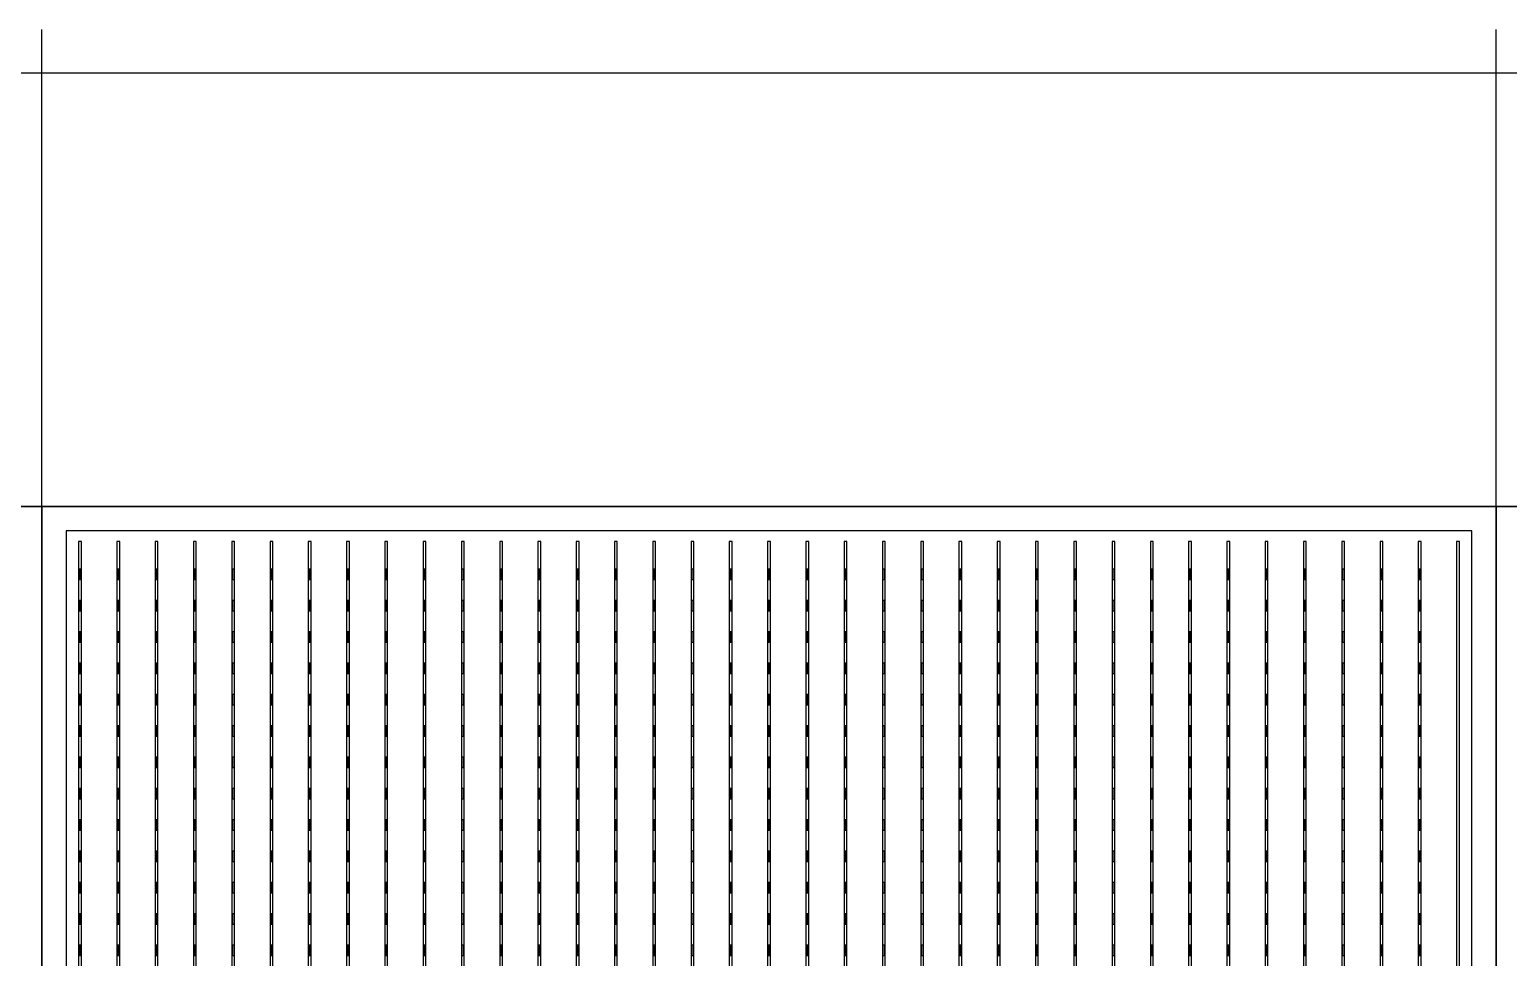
# Model space of a CAD drawing. Header units: millimetres. Extents: x -18 to 142, y -7 to 153.
# Drawn here: x 82.89 to 104.14, y 139.32 to 152.65 of the extents above; entities that cross this region are included whole.
import ezdxf

# ---------------------------------------------------------------- set-up
doc = ezdxf.new("R2010")
doc.units = ezdxf.units.MM
for name, color, linetype in [('CELLS', 5, 'Continuous'), ('CONTACT_PADS', 2, 'Continuous'), ('DICING', 4, 'Continuous'), ('FINGERS', 1, 'Continuous'), ('INSULATION', 2, 'Continuous'), ('WAFER', 1, 'Continuous')]:
    doc.layers.add(name, color=color, linetype=linetype)

msp = doc.modelspace()

# ---------------------------------------------------------------- linework, layer by layer
at = {"layer": 'CELLS'}
for points in [[(83.07, 124.9), (83.07, 145.8), (62.17, 145.8), (62.17, 124.9), (83.07, 124.9)], [(103.97, 124.9), (103.97, 145.8), (83.07, 145.8), (83.07, 124.9), (103.97, 124.9)], [(124.87, 124.9), (124.87, 145.8), (103.97, 145.8), (103.97, 124.9), (124.87, 124.9)]]:
    msp.add_lwpolyline(points, close=True, dxfattribs=at)
at = {"layer": 'CONTACT_PADS'}
for points in [[(83.633, 144.75), (83.633, 144.9), (83.608, 144.9), (83.608, 144.75), (83.633, 144.75)], [(84.183, 144.75), (84.183, 144.9), (84.158, 144.9), (84.158, 144.75), (84.183, 144.75)], [(84.733, 144.75), (84.733, 144.9), (84.708, 144.9), (84.708, 144.75), (84.733, 144.75)], [(85.283, 144.75), (85.283, 144.9), (85.258, 144.9), (85.258, 144.75), (85.283, 144.75)], [(85.833, 144.75), (85.833, 144.9), (85.808, 144.9), (85.808, 144.75), (85.833, 144.75)], [(86.383, 144.75), (86.383, 144.9), (86.358, 144.9), (86.358, 144.75), (86.383, 144.75)], [(86.933, 144.75), (86.933, 144.9), (86.908, 144.9), (86.908, 144.75), (86.933, 144.75)], [(87.483, 144.75), (87.483, 144.9), (87.458, 144.9), (87.458, 144.75), (87.483, 144.75)], [(88.033, 144.75), (88.033, 144.9), (88.008, 144.9), (88.008, 144.75), (88.033, 144.75)], [(88.583, 144.75), (88.583, 144.9), (88.558, 144.9), (88.558, 144.75), (88.583, 144.75)], [(89.133, 144.75), (89.133, 144.9), (89.108, 144.9), (89.108, 144.75), (89.133, 144.75)], [(89.683, 144.75), (89.683, 144.9), (89.658, 144.9), (89.658, 144.75), (89.683, 144.75)], [(90.233, 144.75), (90.233, 144.9), (90.208, 144.9), (90.208, 144.75), (90.233, 144.75)], [(90.783, 144.75), (90.783, 144.9), (90.758, 144.9), (90.758, 144.75), (90.783, 144.75)], [(91.333, 144.75), (91.333, 144.9), (91.308, 144.9), (91.308, 144.75), (91.333, 144.75)], [(91.883, 144.75), (91.883, 144.9), (91.858, 144.9), (91.858, 144.75), (91.883, 144.75)], [(92.433, 144.75), (92.433, 144.9), (92.408, 144.9), (92.408, 144.75), (92.433, 144.75)], [(92.983, 144.75), (92.983, 144.9), (92.958, 144.9), (92.958, 144.75), (92.983, 144.75)], [(93.533, 144.75), (93.533, 144.9), (93.508, 144.9), (93.508, 144.75), (93.533, 144.75)], [(94.083, 144.75), (94.083, 144.9), (94.058, 144.9), (94.058, 144.75), (94.083, 144.75)], [(94.633, 144.75), (94.633, 144.9), (94.608, 144.9), (94.608, 144.75), (94.633, 144.75)], [(95.183, 144.75), (95.183, 144.9), (95.158, 144.9), (95.158, 144.75), (95.183, 144.75)], [(95.733, 144.75), (95.733, 144.9), (95.708, 144.9), (95.708, 144.75), (95.733, 144.75)], [(96.283, 144.75), (96.283, 144.9), (96.258, 144.9), (96.258, 144.75), (96.283, 144.75)], [(96.833, 144.75), (96.833, 144.9), (96.808, 144.9), (96.808, 144.75), (96.833, 144.75)], [(97.383, 144.75), (97.383, 144.9), (97.358, 144.9), (97.358, 144.75), (97.383, 144.75)], [(97.933, 144.75), (97.933, 144.9), (97.908, 144.9), (97.908, 144.75), (97.933, 144.75)], [(98.483, 144.75), (98.483, 144.9), (98.458, 144.9), (98.458, 144.75), (98.483, 144.75)], [(99.033, 144.75), (99.033, 144.9), (99.008, 144.9), (99.008, 144.75), (99.033, 144.75)], [(99.583, 144.75), (99.583, 144.9), (99.558, 144.9), (99.558, 144.75), (99.583, 144.75)], [(100.133, 144.75), (100.133, 144.9), (100.108, 144.9), (100.108, 144.75), (100.133, 144.75)], [(100.683, 144.75), (100.683, 144.9), (100.658, 144.9), (100.658, 144.75), (100.683, 144.75)], [(101.233, 144.75), (101.233, 144.9), (101.208, 144.9), (101.208, 144.75), (101.233, 144.75)], [(101.783, 144.75), (101.783, 144.9), (101.758, 144.9), (101.758, 144.75), (101.783, 144.75)], [(102.333, 144.75), (102.333, 144.9), (102.308, 144.9), (102.308, 144.75), (102.333, 144.75)], [(102.883, 144.75), (102.883, 144.9), (102.858, 144.9), (102.858, 144.75), (102.883, 144.75)], [(83.633, 144.3), (83.633, 144.45), (83.608, 144.45), (83.608, 144.3), (83.633, 144.3)], [(84.183, 144.3), (84.183, 144.45), (84.158, 144.45), (84.158, 144.3), (84.183, 144.3)], [(84.733, 144.3), (84.733, 144.45), (84.708, 144.45), (84.708, 144.3), (84.733, 144.3)], [(85.283, 144.3), (85.283, 144.45), (85.258, 144.45), (85.258, 144.3), (85.283, 144.3)], [(85.833, 144.3), (85.833, 144.45), (85.808, 144.45), (85.808, 144.3), (85.833, 144.3)], [(86.383, 144.3), (86.383, 144.45), (86.358, 144.45), (86.358, 144.3), (86.383, 144.3)], [(86.933, 144.3), (86.933, 144.45), (86.908, 144.45), (86.908, 144.3), (86.933, 144.3)], [(87.483, 144.3), (87.483, 144.45), (87.458, 144.45), (87.458, 144.3), (87.483, 144.3)], [(88.033, 144.3), (88.033, 144.45), (88.008, 144.45), (88.008, 144.3), (88.033, 144.3)], [(88.583, 144.3), (88.583, 144.45), (88.558, 144.45), (88.558, 144.3), (88.583, 144.3)], [(89.133, 144.3), (89.133, 144.45), (89.108, 144.45), (89.108, 144.3), (89.133, 144.3)], [(89.683, 144.3), (89.683, 144.45), (89.658, 144.45), (89.658, 144.3), (89.683, 144.3)], [(90.233, 144.3), (90.233, 144.45), (90.208, 144.45), (90.208, 144.3), (90.233, 144.3)], [(90.783, 144.3), (90.783, 144.45), (90.758, 144.45), (90.758, 144.3), (90.783, 144.3)], [(91.333, 144.3), (91.333, 144.45), (91.308, 144.45), (91.308, 144.3), (91.333, 144.3)], [(91.883, 144.3), (91.883, 144.45), (91.858, 144.45), (91.858, 144.3), (91.883, 144.3)], [(92.433, 144.3), (92.433, 144.45), (92.408, 144.45), (92.408, 144.3), (92.433, 144.3)], [(92.983, 144.3), (92.983, 144.45), (92.958, 144.45), (92.958, 144.3), (92.983, 144.3)], [(93.533, 144.3), (93.533, 144.45), (93.508, 144.45), (93.508, 144.3), (93.533, 144.3)], [(94.083, 144.3), (94.083, 144.45), (94.058, 144.45), (94.058, 144.3), (94.083, 144.3)], [(94.633, 144.3), (94.633, 144.45), (94.608, 144.45), (94.608, 144.3), (94.633, 144.3)], [(95.183, 144.3), (95.183, 144.45), (95.158, 144.45), (95.158, 144.3), (95.183, 144.3)], [(95.733, 144.3), (95.733, 144.45), (95.708, 144.45), (95.708, 144.3), (95.733, 144.3)], [(96.283, 144.3), (96.283, 144.45), (96.258, 144.45), (96.258, 144.3), (96.283, 144.3)], [(96.833, 144.3), (96.833, 144.45), (96.808, 144.45), (96.808, 144.3), (96.833, 144.3)], [(97.383, 144.3), (97.383, 144.45), (97.358, 144.45), (97.358, 144.3), (97.383, 144.3)], [(97.933, 144.3), (97.933, 144.45), (97.908, 144.45), (97.908, 144.3), (97.933, 144.3)], [(98.483, 144.3), (98.483, 144.45), (98.458, 144.45), (98.458, 144.3), (98.483, 144.3)], [(99.033, 144.3), (99.033, 144.45), (99.008, 144.45), (99.008, 144.3), (99.033, 144.3)], [(99.583, 144.3), (99.583, 144.45), (99.558, 144.45), (99.558, 144.3), (99.583, 144.3)], [(100.133, 144.3), (100.133, 144.45), (100.108, 144.45), (100.108, 144.3), (100.133, 144.3)], [(100.683, 144.3), (100.683, 144.45), (100.658, 144.45), (100.658, 144.3), (100.683, 144.3)], [(101.233, 144.3), (101.233, 144.45), (101.208, 144.45), (101.208, 144.3), (101.233, 144.3)], [(101.783, 144.3), (101.783, 144.45), (101.758, 144.45), (101.758, 144.3), (101.783, 144.3)], [(102.333, 144.3), (102.333, 144.45), (102.308, 144.45), (102.308, 144.3), (102.333, 144.3)], [(102.883, 144.3), (102.883, 144.45), (102.858, 144.45), (102.858, 144.3), (102.883, 144.3)], [(83.633, 143.85), (83.633, 144), (83.608, 144), (83.608, 143.85), (83.633, 143.85)], [(84.183, 143.85), (84.183, 144), (84.158, 144), (84.158, 143.85), (84.183, 143.85)], [(84.733, 143.85), (84.733, 144), (84.708, 144), (84.708, 143.85), (84.733, 143.85)], [(85.283, 143.85), (85.283, 144), (85.258, 144), (85.258, 143.85), (85.283, 143.85)], [(85.833, 143.85), (85.833, 144), (85.808, 144), (85.808, 143.85), (85.833, 143.85)], [(86.383, 143.85), (86.383, 144), (86.358, 144), (86.358, 143.85), (86.383, 143.85)], [(86.933, 143.85), (86.933, 144), (86.908, 144), (86.908, 143.85), (86.933, 143.85)], [(87.483, 143.85), (87.483, 144), (87.458, 144), (87.458, 143.85), (87.483, 143.85)], [(88.033, 143.85), (88.033, 144), (88.008, 144), (88.008, 143.85), (88.033, 143.85)], [(88.583, 143.85), (88.583, 144), (88.558, 144), (88.558, 143.85), (88.583, 143.85)], [(89.133, 143.85), (89.133, 144), (89.108, 144), (89.108, 143.85), (89.133, 143.85)], [(89.683, 143.85), (89.683, 144), (89.658, 144), (89.658, 143.85), (89.683, 143.85)], [(90.233, 143.85), (90.233, 144), (90.208, 144), (90.208, 143.85), (90.233, 143.85)], [(90.783, 143.85), (90.783, 144), (90.758, 144), (90.758, 143.85), (90.783, 143.85)], [(91.333, 143.85), (91.333, 144), (91.308, 144), (91.308, 143.85), (91.333, 143.85)], [(91.883, 143.85), (91.883, 144), (91.858, 144), (91.858, 143.85), (91.883, 143.85)], [(92.433, 143.85), (92.433, 144), (92.408, 144), (92.408, 143.85), (92.433, 143.85)], [(92.983, 143.85), (92.983, 144), (92.958, 144), (92.958, 143.85), (92.983, 143.85)], [(93.533, 143.85), (93.533, 144), (93.508, 144), (93.508, 143.85), (93.533, 143.85)], [(94.083, 143.85), (94.083, 144), (94.058, 144), (94.058, 143.85), (94.083, 143.85)], [(94.633, 143.85), (94.633, 144), (94.608, 144), (94.608, 143.85), (94.633, 143.85)], [(95.183, 143.85), (95.183, 144), (95.158, 144), (95.158, 143.85), (95.183, 143.85)], [(95.733, 143.85), (95.733, 144), (95.708, 144), (95.708, 143.85), (95.733, 143.85)], [(96.283, 143.85), (96.283, 144), (96.258, 144), (96.258, 143.85), (96.283, 143.85)], [(96.833, 143.85), (96.833, 144), (96.808, 144), (96.808, 143.85), (96.833, 143.85)], [(97.383, 143.85), (97.383, 144), (97.358, 144), (97.358, 143.85), (97.383, 143.85)], [(97.933, 143.85), (97.933, 144), (97.908, 144), (97.908, 143.85), (97.933, 143.85)], [(98.483, 143.85), (98.483, 144), (98.458, 144), (98.458, 143.85), (98.483, 143.85)], [(99.033, 143.85), (99.033, 144), (99.008, 144), (99.008, 143.85), (99.033, 143.85)], [(99.583, 143.85), (99.583, 144), (99.558, 144), (99.558, 143.85), (99.583, 143.85)], [(100.133, 143.85), (100.133, 144), (100.108, 144), (100.108, 143.85), (100.133, 143.85)], [(100.683, 143.85), (100.683, 144), (100.658, 144), (100.658, 143.85), (100.683, 143.85)], [(101.233, 143.85), (101.233, 144), (101.208, 144), (101.208, 143.85), (101.233, 143.85)], [(101.783, 143.85), (101.783, 144), (101.758, 144), (101.758, 143.85), (101.783, 143.85)], [(102.333, 143.85), (102.333, 144), (102.308, 144), (102.308, 143.85), (102.333, 143.85)], [(102.883, 143.85), (102.883, 144), (102.858, 144), (102.858, 143.85), (102.883, 143.85)], [(83.633, 143.4), (83.633, 143.55), (83.608, 143.55), (83.608, 143.4), (83.633, 143.4)], [(84.183, 143.4), (84.183, 143.55), (84.158, 143.55), (84.158, 143.4), (84.183, 143.4)], [(84.733, 143.4), (84.733, 143.55), (84.708, 143.55), (84.708, 143.4), (84.733, 143.4)], [(85.283, 143.4), (85.283, 143.55), (85.258, 143.55), (85.258, 143.4), (85.283, 143.4)], [(85.833, 143.4), (85.833, 143.55), (85.808, 143.55), (85.808, 143.4), (85.833, 143.4)], [(86.383, 143.4), (86.383, 143.55), (86.358, 143.55), (86.358, 143.4), (86.383, 143.4)], [(86.933, 143.4), (86.933, 143.55), (86.908, 143.55), (86.908, 143.4), (86.933, 143.4)], [(87.483, 143.4), (87.483, 143.55), (87.458, 143.55), (87.458, 143.4), (87.483, 143.4)], [(88.033, 143.4), (88.033, 143.55), (88.008, 143.55), (88.008, 143.4), (88.033, 143.4)], [(88.583, 143.4), (88.583, 143.55), (88.558, 143.55), (88.558, 143.4), (88.583, 143.4)], [(89.133, 143.4), (89.133, 143.55), (89.108, 143.55), (89.108, 143.4), (89.133, 143.4)], [(89.683, 143.4), (89.683, 143.55), (89.658, 143.55), (89.658, 143.4), (89.683, 143.4)], [(90.233, 143.4), (90.233, 143.55), (90.208, 143.55), (90.208, 143.4), (90.233, 143.4)], [(90.783, 143.4), (90.783, 143.55), (90.758, 143.55), (90.758, 143.4), (90.783, 143.4)], [(91.333, 143.4), (91.333, 143.55), (91.308, 143.55), (91.308, 143.4), (91.333, 143.4)], [(91.883, 143.4), (91.883, 143.55), (91.858, 143.55), (91.858, 143.4), (91.883, 143.4)], [(92.433, 143.4), (92.433, 143.55), (92.408, 143.55), (92.408, 143.4), (92.433, 143.4)], [(92.983, 143.4), (92.983, 143.55), (92.958, 143.55), (92.958, 143.4), (92.983, 143.4)], [(93.533, 143.4), (93.533, 143.55), (93.508, 143.55), (93.508, 143.4), (93.533, 143.4)], [(94.083, 143.4), (94.083, 143.55), (94.058, 143.55), (94.058, 143.4), (94.083, 143.4)], [(94.633, 143.4), (94.633, 143.55), (94.608, 143.55), (94.608, 143.4), (94.633, 143.4)], [(95.183, 143.4), (95.183, 143.55), (95.158, 143.55), (95.158, 143.4), (95.183, 143.4)], [(95.733, 143.4), (95.733, 143.55), (95.708, 143.55), (95.708, 143.4), (95.733, 143.4)], [(96.283, 143.4), (96.283, 143.55), (96.258, 143.55), (96.258, 143.4), (96.283, 143.4)], [(96.833, 143.4), (96.833, 143.55), (96.808, 143.55), (96.808, 143.4), (96.833, 143.4)], [(97.383, 143.4), (97.383, 143.55), (97.358, 143.55), (97.358, 143.4), (97.383, 143.4)], [(97.933, 143.4), (97.933, 143.55), (97.908, 143.55), (97.908, 143.4), (97.933, 143.4)], [(98.483, 143.4), (98.483, 143.55), (98.458, 143.55), (98.458, 143.4), (98.483, 143.4)], [(99.033, 143.4), (99.033, 143.55), (99.008, 143.55), (99.008, 143.4), (99.033, 143.4)], [(99.583, 143.4), (99.583, 143.55), (99.558, 143.55), (99.558, 143.4), (99.583, 143.4)], [(100.133, 143.4), (100.133, 143.55), (100.108, 143.55), (100.108, 143.4), (100.133, 143.4)], [(100.683, 143.4), (100.683, 143.55), (100.658, 143.55), (100.658, 143.4), (100.683, 143.4)], [(101.233, 143.4), (101.233, 143.55), (101.208, 143.55), (101.208, 143.4), (101.233, 143.4)], [(101.783, 143.4), (101.783, 143.55), (101.758, 143.55), (101.758, 143.4), (101.783, 143.4)], [(102.333, 143.4), (102.333, 143.55), (102.308, 143.55), (102.308, 143.4), (102.333, 143.4)], [(102.883, 143.4), (102.883, 143.55), (102.858, 143.55), (102.858, 143.4), (102.883, 143.4)], [(83.633, 142.95), (83.633, 143.1), (83.608, 143.1), (83.608, 142.95), (83.633, 142.95)], [(84.183, 142.95), (84.183, 143.1), (84.158, 143.1), (84.158, 142.95), (84.183, 142.95)], [(84.733, 142.95), (84.733, 143.1), (84.708, 143.1), (84.708, 142.95), (84.733, 142.95)], [(85.283, 142.95), (85.283, 143.1), (85.258, 143.1), (85.258, 142.95), (85.283, 142.95)], [(85.833, 142.95), (85.833, 143.1), (85.808, 143.1), (85.808, 142.95), (85.833, 142.95)], [(86.383, 142.95), (86.383, 143.1), (86.358, 143.1), (86.358, 142.95), (86.383, 142.95)], [(86.933, 142.95), (86.933, 143.1), (86.908, 143.1), (86.908, 142.95), (86.933, 142.95)], [(87.483, 142.95), (87.483, 143.1), (87.458, 143.1), (87.458, 142.95), (87.483, 142.95)], [(88.033, 142.95), (88.033, 143.1), (88.008, 143.1), (88.008, 142.95), (88.033, 142.95)], [(88.583, 142.95), (88.583, 143.1), (88.558, 143.1), (88.558, 142.95), (88.583, 142.95)], [(89.133, 142.95), (89.133, 143.1), (89.108, 143.1), (89.108, 142.95), (89.133, 142.95)], [(89.683, 142.95), (89.683, 143.1), (89.658, 143.1), (89.658, 142.95), (89.683, 142.95)], [(90.233, 142.95), (90.233, 143.1), (90.208, 143.1), (90.208, 142.95), (90.233, 142.95)], [(90.783, 142.95), (90.783, 143.1), (90.758, 143.1), (90.758, 142.95), (90.783, 142.95)], [(91.333, 142.95), (91.333, 143.1), (91.308, 143.1), (91.308, 142.95), (91.333, 142.95)], [(91.883, 142.95), (91.883, 143.1), (91.858, 143.1), (91.858, 142.95), (91.883, 142.95)], [(92.433, 142.95), (92.433, 143.1), (92.408, 143.1), (92.408, 142.95), (92.433, 142.95)], [(92.983, 142.95), (92.983, 143.1), (92.958, 143.1), (92.958, 142.95), (92.983, 142.95)], [(93.533, 142.95), (93.533, 143.1), (93.508, 143.1), (93.508, 142.95), (93.533, 142.95)], [(94.083, 142.95), (94.083, 143.1), (94.058, 143.1), (94.058, 142.95), (94.083, 142.95)], [(94.633, 142.95), (94.633, 143.1), (94.608, 143.1), (94.608, 142.95), (94.633, 142.95)], [(95.183, 142.95), (95.183, 143.1), (95.158, 143.1), (95.158, 142.95), (95.183, 142.95)], [(95.733, 142.95), (95.733, 143.1), (95.708, 143.1), (95.708, 142.95), (95.733, 142.95)], [(96.283, 142.95), (96.283, 143.1), (96.258, 143.1), (96.258, 142.95), (96.283, 142.95)], [(96.833, 142.95), (96.833, 143.1), (96.808, 143.1), (96.808, 142.95), (96.833, 142.95)], [(97.383, 142.95), (97.383, 143.1), (97.358, 143.1), (97.358, 142.95), (97.383, 142.95)], [(97.933, 142.95), (97.933, 143.1), (97.908, 143.1), (97.908, 142.95), (97.933, 142.95)], [(98.483, 142.95), (98.483, 143.1), (98.458, 143.1), (98.458, 142.95), (98.483, 142.95)], [(99.033, 142.95), (99.033, 143.1), (99.008, 143.1), (99.008, 142.95), (99.033, 142.95)], [(99.583, 142.95), (99.583, 143.1), (99.558, 143.1), (99.558, 142.95), (99.583, 142.95)], [(100.133, 142.95), (100.133, 143.1), (100.108, 143.1), (100.108, 142.95), (100.133, 142.95)], [(100.683, 142.95), (100.683, 143.1), (100.658, 143.1), (100.658, 142.95), (100.683, 142.95)], [(101.233, 142.95), (101.233, 143.1), (101.208, 143.1), (101.208, 142.95), (101.233, 142.95)], [(101.783, 142.95), (101.783, 143.1), (101.758, 143.1), (101.758, 142.95), (101.783, 142.95)], [(102.333, 142.95), (102.333, 143.1), (102.308, 143.1), (102.308, 142.95), (102.333, 142.95)], [(102.883, 142.95), (102.883, 143.1), (102.858, 143.1), (102.858, 142.95), (102.883, 142.95)], [(83.633, 142.5), (83.633, 142.65), (83.608, 142.65), (83.608, 142.5), (83.633, 142.5)], [(84.183, 142.5), (84.183, 142.65), (84.158, 142.65), (84.158, 142.5), (84.183, 142.5)], [(84.733, 142.5), (84.733, 142.65), (84.708, 142.65), (84.708, 142.5), (84.733, 142.5)], [(85.283, 142.5), (85.283, 142.65), (85.258, 142.65), (85.258, 142.5), (85.283, 142.5)], [(85.833, 142.5), (85.833, 142.65), (85.808, 142.65), (85.808, 142.5), (85.833, 142.5)], [(86.383, 142.5), (86.383, 142.65), (86.358, 142.65), (86.358, 142.5), (86.383, 142.5)], [(86.933, 142.5), (86.933, 142.65), (86.908, 142.65), (86.908, 142.5), (86.933, 142.5)], [(87.483, 142.5), (87.483, 142.65), (87.458, 142.65), (87.458, 142.5), (87.483, 142.5)], [(88.033, 142.5), (88.033, 142.65), (88.008, 142.65), (88.008, 142.5), (88.033, 142.5)], [(88.583, 142.5), (88.583, 142.65), (88.558, 142.65), (88.558, 142.5), (88.583, 142.5)], [(89.133, 142.5), (89.133, 142.65), (89.108, 142.65), (89.108, 142.5), (89.133, 142.5)], [(89.683, 142.5), (89.683, 142.65), (89.658, 142.65), (89.658, 142.5), (89.683, 142.5)], [(90.233, 142.5), (90.233, 142.65), (90.208, 142.65), (90.208, 142.5), (90.233, 142.5)], [(90.783, 142.5), (90.783, 142.65), (90.758, 142.65), (90.758, 142.5), (90.783, 142.5)], [(91.333, 142.5), (91.333, 142.65), (91.308, 142.65), (91.308, 142.5), (91.333, 142.5)], [(91.883, 142.5), (91.883, 142.65), (91.858, 142.65), (91.858, 142.5), (91.883, 142.5)], [(92.433, 142.5), (92.433, 142.65), (92.408, 142.65), (92.408, 142.5), (92.433, 142.5)], [(92.983, 142.5), (92.983, 142.65), (92.958, 142.65), (92.958, 142.5), (92.983, 142.5)], [(93.533, 142.5), (93.533, 142.65), (93.508, 142.65), (93.508, 142.5), (93.533, 142.5)], [(94.083, 142.5), (94.083, 142.65), (94.058, 142.65), (94.058, 142.5), (94.083, 142.5)], [(94.633, 142.5), (94.633, 142.65), (94.608, 142.65), (94.608, 142.5), (94.633, 142.5)], [(95.183, 142.5), (95.183, 142.65), (95.158, 142.65), (95.158, 142.5), (95.183, 142.5)], [(95.733, 142.5), (95.733, 142.65), (95.708, 142.65), (95.708, 142.5), (95.733, 142.5)], [(96.283, 142.5), (96.283, 142.65), (96.258, 142.65), (96.258, 142.5), (96.283, 142.5)], [(96.833, 142.5), (96.833, 142.65), (96.808, 142.65), (96.808, 142.5), (96.833, 142.5)], [(97.383, 142.5), (97.383, 142.65), (97.358, 142.65), (97.358, 142.5), (97.383, 142.5)], [(97.933, 142.5), (97.933, 142.65), (97.908, 142.65), (97.908, 142.5), (97.933, 142.5)], [(98.483, 142.5), (98.483, 142.65), (98.458, 142.65), (98.458, 142.5), (98.483, 142.5)], [(99.033, 142.5), (99.033, 142.65), (99.008, 142.65), (99.008, 142.5), (99.033, 142.5)], [(99.583, 142.5), (99.583, 142.65), (99.558, 142.65), (99.558, 142.5), (99.583, 142.5)], [(100.133, 142.5), (100.133, 142.65), (100.108, 142.65), (100.108, 142.5), (100.133, 142.5)], [(100.683, 142.5), (100.683, 142.65), (100.658, 142.65), (100.658, 142.5), (100.683, 142.5)], [(101.233, 142.5), (101.233, 142.65), (101.208, 142.65), (101.208, 142.5), (101.233, 142.5)], [(101.783, 142.5), (101.783, 142.65), (101.758, 142.65), (101.758, 142.5), (101.783, 142.5)], [(102.333, 142.5), (102.333, 142.65), (102.308, 142.65), (102.308, 142.5), (102.333, 142.5)], [(102.883, 142.5), (102.883, 142.65), (102.858, 142.65), (102.858, 142.5), (102.883, 142.5)], [(83.633, 142.05), (83.633, 142.2), (83.608, 142.2), (83.608, 142.05), (83.633, 142.05)], [(84.183, 142.05), (84.183, 142.2), (84.158, 142.2), (84.158, 142.05), (84.183, 142.05)], [(84.733, 142.05), (84.733, 142.2), (84.708, 142.2), (84.708, 142.05), (84.733, 142.05)], [(85.283, 142.05), (85.283, 142.2), (85.258, 142.2), (85.258, 142.05), (85.283, 142.05)], [(85.833, 142.05), (85.833, 142.2), (85.808, 142.2), (85.808, 142.05), (85.833, 142.05)], [(86.383, 142.05), (86.383, 142.2), (86.358, 142.2), (86.358, 142.05), (86.383, 142.05)], [(86.933, 142.05), (86.933, 142.2), (86.908, 142.2), (86.908, 142.05), (86.933, 142.05)], [(87.483, 142.05), (87.483, 142.2), (87.458, 142.2), (87.458, 142.05), (87.483, 142.05)], [(88.033, 142.05), (88.033, 142.2), (88.008, 142.2), (88.008, 142.05), (88.033, 142.05)], [(88.583, 142.05), (88.583, 142.2), (88.558, 142.2), (88.558, 142.05), (88.583, 142.05)], [(89.133, 142.05), (89.133, 142.2), (89.108, 142.2), (89.108, 142.05), (89.133, 142.05)], [(89.683, 142.05), (89.683, 142.2), (89.658, 142.2), (89.658, 142.05), (89.683, 142.05)], [(90.233, 142.05), (90.233, 142.2), (90.208, 142.2), (90.208, 142.05), (90.233, 142.05)], [(90.783, 142.05), (90.783, 142.2), (90.758, 142.2), (90.758, 142.05), (90.783, 142.05)], [(91.333, 142.05), (91.333, 142.2), (91.308, 142.2), (91.308, 142.05), (91.333, 142.05)], [(91.883, 142.05), (91.883, 142.2), (91.858, 142.2), (91.858, 142.05), (91.883, 142.05)], [(92.433, 142.05), (92.433, 142.2), (92.408, 142.2), (92.408, 142.05), (92.433, 142.05)], [(92.983, 142.05), (92.983, 142.2), (92.958, 142.2), (92.958, 142.05), (92.983, 142.05)], [(93.533, 142.05), (93.533, 142.2), (93.508, 142.2), (93.508, 142.05), (93.533, 142.05)], [(94.083, 142.05), (94.083, 142.2), (94.058, 142.2), (94.058, 142.05), (94.083, 142.05)], [(94.633, 142.05), (94.633, 142.2), (94.608, 142.2), (94.608, 142.05), (94.633, 142.05)], [(95.183, 142.05), (95.183, 142.2), (95.158, 142.2), (95.158, 142.05), (95.183, 142.05)], [(95.733, 142.05), (95.733, 142.2), (95.708, 142.2), (95.708, 142.05), (95.733, 142.05)], [(96.283, 142.05), (96.283, 142.2), (96.258, 142.2), (96.258, 142.05), (96.283, 142.05)], [(96.833, 142.05), (96.833, 142.2), (96.808, 142.2), (96.808, 142.05), (96.833, 142.05)], [(97.383, 142.05), (97.383, 142.2), (97.358, 142.2), (97.358, 142.05), (97.383, 142.05)], [(97.933, 142.05), (97.933, 142.2), (97.908, 142.2), (97.908, 142.05), (97.933, 142.05)], [(98.483, 142.05), (98.483, 142.2), (98.458, 142.2), (98.458, 142.05), (98.483, 142.05)], [(99.033, 142.05), (99.033, 142.2), (99.008, 142.2), (99.008, 142.05), (99.033, 142.05)], [(99.583, 142.05), (99.583, 142.2), (99.558, 142.2), (99.558, 142.05), (99.583, 142.05)], [(100.133, 142.05), (100.133, 142.2), (100.108, 142.2), (100.108, 142.05), (100.133, 142.05)], [(100.683, 142.05), (100.683, 142.2), (100.658, 142.2), (100.658, 142.05), (100.683, 142.05)], [(101.233, 142.05), (101.233, 142.2), (101.208, 142.2), (101.208, 142.05), (101.233, 142.05)], [(101.783, 142.05), (101.783, 142.2), (101.758, 142.2), (101.758, 142.05), (101.783, 142.05)], [(102.333, 142.05), (102.333, 142.2), (102.308, 142.2), (102.308, 142.05), (102.333, 142.05)], [(102.883, 142.05), (102.883, 142.2), (102.858, 142.2), (102.858, 142.05), (102.883, 142.05)], [(83.633, 141.6), (83.633, 141.75), (83.608, 141.75), (83.608, 141.6), (83.633, 141.6)], [(84.183, 141.6), (84.183, 141.75), (84.158, 141.75), (84.158, 141.6), (84.183, 141.6)], [(84.733, 141.6), (84.733, 141.75), (84.708, 141.75), (84.708, 141.6), (84.733, 141.6)], [(85.283, 141.6), (85.283, 141.75), (85.258, 141.75), (85.258, 141.6), (85.283, 141.6)], [(85.833, 141.6), (85.833, 141.75), (85.808, 141.75), (85.808, 141.6), (85.833, 141.6)], [(86.383, 141.6), (86.383, 141.75), (86.358, 141.75), (86.358, 141.6), (86.383, 141.6)], [(86.933, 141.6), (86.933, 141.75), (86.908, 141.75), (86.908, 141.6), (86.933, 141.6)], [(87.483, 141.6), (87.483, 141.75), (87.458, 141.75), (87.458, 141.6), (87.483, 141.6)], [(88.033, 141.6), (88.033, 141.75), (88.008, 141.75), (88.008, 141.6), (88.033, 141.6)], [(88.583, 141.6), (88.583, 141.75), (88.558, 141.75), (88.558, 141.6), (88.583, 141.6)], [(89.133, 141.6), (89.133, 141.75), (89.108, 141.75), (89.108, 141.6), (89.133, 141.6)], [(89.683, 141.6), (89.683, 141.75), (89.658, 141.75), (89.658, 141.6), (89.683, 141.6)], [(90.233, 141.6), (90.233, 141.75), (90.208, 141.75), (90.208, 141.6), (90.233, 141.6)], [(90.783, 141.6), (90.783, 141.75), (90.758, 141.75), (90.758, 141.6), (90.783, 141.6)], [(91.333, 141.6), (91.333, 141.75), (91.308, 141.75), (91.308, 141.6), (91.333, 141.6)], [(91.883, 141.6), (91.883, 141.75), (91.858, 141.75), (91.858, 141.6), (91.883, 141.6)], [(92.433, 141.6), (92.433, 141.75), (92.408, 141.75), (92.408, 141.6), (92.433, 141.6)], [(92.983, 141.6), (92.983, 141.75), (92.958, 141.75), (92.958, 141.6), (92.983, 141.6)], [(93.533, 141.6), (93.533, 141.75), (93.508, 141.75), (93.508, 141.6), (93.533, 141.6)], [(94.083, 141.6), (94.083, 141.75), (94.058, 141.75), (94.058, 141.6), (94.083, 141.6)], [(94.633, 141.6), (94.633, 141.75), (94.608, 141.75), (94.608, 141.6), (94.633, 141.6)], [(95.183, 141.6), (95.183, 141.75), (95.158, 141.75), (95.158, 141.6), (95.183, 141.6)], [(95.733, 141.6), (95.733, 141.75), (95.708, 141.75), (95.708, 141.6), (95.733, 141.6)], [(96.283, 141.6), (96.283, 141.75), (96.258, 141.75), (96.258, 141.6), (96.283, 141.6)], [(96.833, 141.6), (96.833, 141.75), (96.808, 141.75), (96.808, 141.6), (96.833, 141.6)], [(97.383, 141.6), (97.383, 141.75), (97.358, 141.75), (97.358, 141.6), (97.383, 141.6)], [(97.933, 141.6), (97.933, 141.75), (97.908, 141.75), (97.908, 141.6), (97.933, 141.6)], [(98.483, 141.6), (98.483, 141.75), (98.458, 141.75), (98.458, 141.6), (98.483, 141.6)], [(99.033, 141.6), (99.033, 141.75), (99.008, 141.75), (99.008, 141.6), (99.033, 141.6)], [(99.583, 141.6), (99.583, 141.75), (99.558, 141.75), (99.558, 141.6), (99.583, 141.6)], [(100.133, 141.6), (100.133, 141.75), (100.108, 141.75), (100.108, 141.6), (100.133, 141.6)], [(100.683, 141.6), (100.683, 141.75), (100.658, 141.75), (100.658, 141.6), (100.683, 141.6)], [(101.233, 141.6), (101.233, 141.75), (101.208, 141.75), (101.208, 141.6), (101.233, 141.6)], [(101.783, 141.6), (101.783, 141.75), (101.758, 141.75), (101.758, 141.6), (101.783, 141.6)], [(102.333, 141.6), (102.333, 141.75), (102.308, 141.75), (102.308, 141.6), (102.333, 141.6)], [(102.883, 141.6), (102.883, 141.75), (102.858, 141.75), (102.858, 141.6), (102.883, 141.6)], [(83.633, 141.15), (83.633, 141.3), (83.608, 141.3), (83.608, 141.15), (83.633, 141.15)], [(84.183, 141.15), (84.183, 141.3), (84.158, 141.3), (84.158, 141.15), (84.183, 141.15)], [(84.733, 141.15), (84.733, 141.3), (84.708, 141.3), (84.708, 141.15), (84.733, 141.15)], [(85.283, 141.15), (85.283, 141.3), (85.258, 141.3), (85.258, 141.15), (85.283, 141.15)], [(85.833, 141.15), (85.833, 141.3), (85.808, 141.3), (85.808, 141.15), (85.833, 141.15)], [(86.383, 141.15), (86.383, 141.3), (86.358, 141.3), (86.358, 141.15), (86.383, 141.15)], [(86.933, 141.15), (86.933, 141.3), (86.908, 141.3), (86.908, 141.15), (86.933, 141.15)], [(87.483, 141.15), (87.483, 141.3), (87.458, 141.3), (87.458, 141.15), (87.483, 141.15)], [(88.033, 141.15), (88.033, 141.3), (88.008, 141.3), (88.008, 141.15), (88.033, 141.15)], [(88.583, 141.15), (88.583, 141.3), (88.558, 141.3), (88.558, 141.15), (88.583, 141.15)], [(89.133, 141.15), (89.133, 141.3), (89.108, 141.3), (89.108, 141.15), (89.133, 141.15)], [(89.683, 141.15), (89.683, 141.3), (89.658, 141.3), (89.658, 141.15), (89.683, 141.15)], [(90.233, 141.15), (90.233, 141.3), (90.208, 141.3), (90.208, 141.15), (90.233, 141.15)], [(90.783, 141.15), (90.783, 141.3), (90.758, 141.3), (90.758, 141.15), (90.783, 141.15)], [(91.333, 141.15), (91.333, 141.3), (91.308, 141.3), (91.308, 141.15), (91.333, 141.15)], [(91.883, 141.15), (91.883, 141.3), (91.858, 141.3), (91.858, 141.15), (91.883, 141.15)], [(92.433, 141.15), (92.433, 141.3), (92.408, 141.3), (92.408, 141.15), (92.433, 141.15)], [(92.983, 141.15), (92.983, 141.3), (92.958, 141.3), (92.958, 141.15), (92.983, 141.15)], [(93.533, 141.15), (93.533, 141.3), (93.508, 141.3), (93.508, 141.15), (93.533, 141.15)], [(94.083, 141.15), (94.083, 141.3), (94.058, 141.3), (94.058, 141.15), (94.083, 141.15)], [(94.633, 141.15), (94.633, 141.3), (94.608, 141.3), (94.608, 141.15), (94.633, 141.15)], [(95.183, 141.15), (95.183, 141.3), (95.158, 141.3), (95.158, 141.15), (95.183, 141.15)], [(95.733, 141.15), (95.733, 141.3), (95.708, 141.3), (95.708, 141.15), (95.733, 141.15)], [(96.283, 141.15), (96.283, 141.3), (96.258, 141.3), (96.258, 141.15), (96.283, 141.15)], [(96.833, 141.15), (96.833, 141.3), (96.808, 141.3), (96.808, 141.15), (96.833, 141.15)], [(97.383, 141.15), (97.383, 141.3), (97.358, 141.3), (97.358, 141.15), (97.383, 141.15)], [(97.933, 141.15), (97.933, 141.3), (97.908, 141.3), (97.908, 141.15), (97.933, 141.15)], [(98.483, 141.15), (98.483, 141.3), (98.458, 141.3), (98.458, 141.15), (98.483, 141.15)], [(99.033, 141.15), (99.033, 141.3), (99.008, 141.3), (99.008, 141.15), (99.033, 141.15)], [(99.583, 141.15), (99.583, 141.3), (99.558, 141.3), (99.558, 141.15), (99.583, 141.15)], [(100.133, 141.15), (100.133, 141.3), (100.108, 141.3), (100.108, 141.15), (100.133, 141.15)], [(100.683, 141.15), (100.683, 141.3), (100.658, 141.3), (100.658, 141.15), (100.683, 141.15)], [(101.233, 141.15), (101.233, 141.3), (101.208, 141.3), (101.208, 141.15), (101.233, 141.15)], [(101.783, 141.15), (101.783, 141.3), (101.758, 141.3), (101.758, 141.15), (101.783, 141.15)], [(102.333, 141.15), (102.333, 141.3), (102.308, 141.3), (102.308, 141.15), (102.333, 141.15)], [(102.883, 141.15), (102.883, 141.3), (102.858, 141.3), (102.858, 141.15), (102.883, 141.15)], [(83.633, 140.7), (83.633, 140.85), (83.608, 140.85), (83.608, 140.7), (83.633, 140.7)], [(84.183, 140.7), (84.183, 140.85), (84.158, 140.85), (84.158, 140.7), (84.183, 140.7)], [(84.733, 140.7), (84.733, 140.85), (84.708, 140.85), (84.708, 140.7), (84.733, 140.7)], [(85.283, 140.7), (85.283, 140.85), (85.258, 140.85), (85.258, 140.7), (85.283, 140.7)], [(85.833, 140.7), (85.833, 140.85), (85.808, 140.85), (85.808, 140.7), (85.833, 140.7)], [(86.383, 140.7), (86.383, 140.85), (86.358, 140.85), (86.358, 140.7), (86.383, 140.7)], [(86.933, 140.7), (86.933, 140.85), (86.908, 140.85), (86.908, 140.7), (86.933, 140.7)], [(87.483, 140.7), (87.483, 140.85), (87.458, 140.85), (87.458, 140.7), (87.483, 140.7)], [(88.033, 140.7), (88.033, 140.85), (88.008, 140.85), (88.008, 140.7), (88.033, 140.7)], [(88.583, 140.7), (88.583, 140.85), (88.558, 140.85), (88.558, 140.7), (88.583, 140.7)], [(89.133, 140.7), (89.133, 140.85), (89.108, 140.85), (89.108, 140.7), (89.133, 140.7)], [(89.683, 140.7), (89.683, 140.85), (89.658, 140.85), (89.658, 140.7), (89.683, 140.7)], [(90.233, 140.7), (90.233, 140.85), (90.208, 140.85), (90.208, 140.7), (90.233, 140.7)], [(90.783, 140.7), (90.783, 140.85), (90.758, 140.85), (90.758, 140.7), (90.783, 140.7)], [(91.333, 140.7), (91.333, 140.85), (91.308, 140.85), (91.308, 140.7), (91.333, 140.7)], [(91.883, 140.7), (91.883, 140.85), (91.858, 140.85), (91.858, 140.7), (91.883, 140.7)], [(92.433, 140.7), (92.433, 140.85), (92.408, 140.85), (92.408, 140.7), (92.433, 140.7)], [(92.983, 140.7), (92.983, 140.85), (92.958, 140.85), (92.958, 140.7), (92.983, 140.7)], [(93.533, 140.7), (93.533, 140.85), (93.508, 140.85), (93.508, 140.7), (93.533, 140.7)], [(94.083, 140.7), (94.083, 140.85), (94.058, 140.85), (94.058, 140.7), (94.083, 140.7)], [(94.633, 140.7), (94.633, 140.85), (94.608, 140.85), (94.608, 140.7), (94.633, 140.7)], [(95.183, 140.7), (95.183, 140.85), (95.158, 140.85), (95.158, 140.7), (95.183, 140.7)], [(95.733, 140.7), (95.733, 140.85), (95.708, 140.85), (95.708, 140.7), (95.733, 140.7)], [(96.283, 140.7), (96.283, 140.85), (96.258, 140.85), (96.258, 140.7), (96.283, 140.7)], [(96.833, 140.7), (96.833, 140.85), (96.808, 140.85), (96.808, 140.7), (96.833, 140.7)], [(97.383, 140.7), (97.383, 140.85), (97.358, 140.85), (97.358, 140.7), (97.383, 140.7)], [(97.933, 140.7), (97.933, 140.85), (97.908, 140.85), (97.908, 140.7), (97.933, 140.7)], [(98.483, 140.7), (98.483, 140.85), (98.458, 140.85), (98.458, 140.7), (98.483, 140.7)], [(99.033, 140.7), (99.033, 140.85), (99.008, 140.85), (99.008, 140.7), (99.033, 140.7)], [(99.583, 140.7), (99.583, 140.85), (99.558, 140.85), (99.558, 140.7), (99.583, 140.7)], [(100.133, 140.7), (100.133, 140.85), (100.108, 140.85), (100.108, 140.7), (100.133, 140.7)], [(100.683, 140.7), (100.683, 140.85), (100.658, 140.85), (100.658, 140.7), (100.683, 140.7)], [(101.233, 140.7), (101.233, 140.85), (101.208, 140.85), (101.208, 140.7), (101.233, 140.7)], [(101.783, 140.7), (101.783, 140.85), (101.758, 140.85), (101.758, 140.7), (101.783, 140.7)], [(102.333, 140.7), (102.333, 140.85), (102.308, 140.85), (102.308, 140.7), (102.333, 140.7)], [(102.883, 140.7), (102.883, 140.85), (102.858, 140.85), (102.858, 140.7), (102.883, 140.7)], [(83.633, 140.25), (83.633, 140.4), (83.608, 140.4), (83.608, 140.25), (83.633, 140.25)], [(84.183, 140.25), (84.183, 140.4), (84.158, 140.4), (84.158, 140.25), (84.183, 140.25)], [(84.733, 140.25), (84.733, 140.4), (84.708, 140.4), (84.708, 140.25), (84.733, 140.25)], [(85.283, 140.25), (85.283, 140.4), (85.258, 140.4), (85.258, 140.25), (85.283, 140.25)], [(85.833, 140.25), (85.833, 140.4), (85.808, 140.4), (85.808, 140.25), (85.833, 140.25)], [(86.383, 140.25), (86.383, 140.4), (86.358, 140.4), (86.358, 140.25), (86.383, 140.25)], [(86.933, 140.25), (86.933, 140.4), (86.908, 140.4), (86.908, 140.25), (86.933, 140.25)], [(87.483, 140.25), (87.483, 140.4), (87.458, 140.4), (87.458, 140.25), (87.483, 140.25)], [(88.033, 140.25), (88.033, 140.4), (88.008, 140.4), (88.008, 140.25), (88.033, 140.25)], [(88.583, 140.25), (88.583, 140.4), (88.558, 140.4), (88.558, 140.25), (88.583, 140.25)], [(89.133, 140.25), (89.133, 140.4), (89.108, 140.4), (89.108, 140.25), (89.133, 140.25)], [(89.683, 140.25), (89.683, 140.4), (89.658, 140.4), (89.658, 140.25), (89.683, 140.25)], [(90.233, 140.25), (90.233, 140.4), (90.208, 140.4), (90.208, 140.25), (90.233, 140.25)], [(90.783, 140.25), (90.783, 140.4), (90.758, 140.4), (90.758, 140.25), (90.783, 140.25)], [(91.333, 140.25), (91.333, 140.4), (91.308, 140.4), (91.308, 140.25), (91.333, 140.25)], [(91.883, 140.25), (91.883, 140.4), (91.858, 140.4), (91.858, 140.25), (91.883, 140.25)], [(92.433, 140.25), (92.433, 140.4), (92.408, 140.4), (92.408, 140.25), (92.433, 140.25)], [(92.983, 140.25), (92.983, 140.4), (92.958, 140.4), (92.958, 140.25), (92.983, 140.25)], [(93.533, 140.25), (93.533, 140.4), (93.508, 140.4), (93.508, 140.25), (93.533, 140.25)], [(94.083, 140.25), (94.083, 140.4), (94.058, 140.4), (94.058, 140.25), (94.083, 140.25)], [(94.633, 140.25), (94.633, 140.4), (94.608, 140.4), (94.608, 140.25), (94.633, 140.25)], [(95.183, 140.25), (95.183, 140.4), (95.158, 140.4), (95.158, 140.25), (95.183, 140.25)], [(95.733, 140.25), (95.733, 140.4), (95.708, 140.4), (95.708, 140.25), (95.733, 140.25)], [(96.283, 140.25), (96.283, 140.4), (96.258, 140.4), (96.258, 140.25), (96.283, 140.25)], [(96.833, 140.25), (96.833, 140.4), (96.808, 140.4), (96.808, 140.25), (96.833, 140.25)], [(97.383, 140.25), (97.383, 140.4), (97.358, 140.4), (97.358, 140.25), (97.383, 140.25)], [(97.933, 140.25), (97.933, 140.4), (97.908, 140.4), (97.908, 140.25), (97.933, 140.25)], [(98.483, 140.25), (98.483, 140.4), (98.458, 140.4), (98.458, 140.25), (98.483, 140.25)], [(99.033, 140.25), (99.033, 140.4), (99.008, 140.4), (99.008, 140.25), (99.033, 140.25)], [(99.583, 140.25), (99.583, 140.4), (99.558, 140.4), (99.558, 140.25), (99.583, 140.25)], [(100.133, 140.25), (100.133, 140.4), (100.108, 140.4), (100.108, 140.25), (100.133, 140.25)], [(100.683, 140.25), (100.683, 140.4), (100.658, 140.4), (100.658, 140.25), (100.683, 140.25)], [(101.233, 140.25), (101.233, 140.4), (101.208, 140.4), (101.208, 140.25), (101.233, 140.25)], [(101.783, 140.25), (101.783, 140.4), (101.758, 140.4), (101.758, 140.25), (101.783, 140.25)], [(102.333, 140.25), (102.333, 140.4), (102.308, 140.4), (102.308, 140.25), (102.333, 140.25)], [(102.883, 140.25), (102.883, 140.4), (102.858, 140.4), (102.858, 140.25), (102.883, 140.25)], [(83.633, 139.8), (83.633, 139.95), (83.608, 139.95), (83.608, 139.8), (83.633, 139.8)], [(84.183, 139.8), (84.183, 139.95), (84.158, 139.95), (84.158, 139.8), (84.183, 139.8)], [(84.733, 139.8), (84.733, 139.95), (84.708, 139.95), (84.708, 139.8), (84.733, 139.8)], [(85.283, 139.8), (85.283, 139.95), (85.258, 139.95), (85.258, 139.8), (85.283, 139.8)], [(85.833, 139.8), (85.833, 139.95), (85.808, 139.95), (85.808, 139.8), (85.833, 139.8)], [(86.383, 139.8), (86.383, 139.95), (86.358, 139.95), (86.358, 139.8), (86.383, 139.8)], [(86.933, 139.8), (86.933, 139.95), (86.908, 139.95), (86.908, 139.8), (86.933, 139.8)], [(87.483, 139.8), (87.483, 139.95), (87.458, 139.95), (87.458, 139.8), (87.483, 139.8)], [(88.033, 139.8), (88.033, 139.95), (88.008, 139.95), (88.008, 139.8), (88.033, 139.8)], [(88.583, 139.8), (88.583, 139.95), (88.558, 139.95), (88.558, 139.8), (88.583, 139.8)], [(89.133, 139.8), (89.133, 139.95), (89.108, 139.95), (89.108, 139.8), (89.133, 139.8)], [(89.683, 139.8), (89.683, 139.95), (89.658, 139.95), (89.658, 139.8), (89.683, 139.8)], [(90.233, 139.8), (90.233, 139.95), (90.208, 139.95), (90.208, 139.8), (90.233, 139.8)], [(90.783, 139.8), (90.783, 139.95), (90.758, 139.95), (90.758, 139.8), (90.783, 139.8)], [(91.333, 139.8), (91.333, 139.95), (91.308, 139.95), (91.308, 139.8), (91.333, 139.8)], [(91.883, 139.8), (91.883, 139.95), (91.858, 139.95), (91.858, 139.8), (91.883, 139.8)], [(92.433, 139.8), (92.433, 139.95), (92.408, 139.95), (92.408, 139.8), (92.433, 139.8)], [(92.983, 139.8), (92.983, 139.95), (92.958, 139.95), (92.958, 139.8), (92.983, 139.8)], [(93.533, 139.8), (93.533, 139.95), (93.508, 139.95), (93.508, 139.8), (93.533, 139.8)], [(94.083, 139.8), (94.083, 139.95), (94.058, 139.95), (94.058, 139.8), (94.083, 139.8)], [(94.633, 139.8), (94.633, 139.95), (94.608, 139.95), (94.608, 139.8), (94.633, 139.8)], [(95.183, 139.8), (95.183, 139.95), (95.158, 139.95), (95.158, 139.8), (95.183, 139.8)], [(95.733, 139.8), (95.733, 139.95), (95.708, 139.95), (95.708, 139.8), (95.733, 139.8)], [(96.283, 139.8), (96.283, 139.95), (96.258, 139.95), (96.258, 139.8), (96.283, 139.8)], [(96.833, 139.8), (96.833, 139.95), (96.808, 139.95), (96.808, 139.8), (96.833, 139.8)], [(97.383, 139.8), (97.383, 139.95), (97.358, 139.95), (97.358, 139.8), (97.383, 139.8)], [(97.933, 139.8), (97.933, 139.95), (97.908, 139.95), (97.908, 139.8), (97.933, 139.8)], [(98.483, 139.8), (98.483, 139.95), (98.458, 139.95), (98.458, 139.8), (98.483, 139.8)], [(99.033, 139.8), (99.033, 139.95), (99.008, 139.95), (99.008, 139.8), (99.033, 139.8)], [(99.583, 139.8), (99.583, 139.95), (99.558, 139.95), (99.558, 139.8), (99.583, 139.8)], [(100.133, 139.8), (100.133, 139.95), (100.108, 139.95), (100.108, 139.8), (100.133, 139.8)], [(100.683, 139.8), (100.683, 139.95), (100.658, 139.95), (100.658, 139.8), (100.683, 139.8)], [(101.233, 139.8), (101.233, 139.95), (101.208, 139.95), (101.208, 139.8), (101.233, 139.8)], [(101.783, 139.8), (101.783, 139.95), (101.758, 139.95), (101.758, 139.8), (101.783, 139.8)], [(102.333, 139.8), (102.333, 139.95), (102.308, 139.95), (102.308, 139.8), (102.333, 139.8)], [(102.883, 139.8), (102.883, 139.95), (102.858, 139.95), (102.858, 139.8), (102.883, 139.8)], [(83.633, 139.35), (83.633, 139.5), (83.608, 139.5), (83.608, 139.35), (83.633, 139.35)], [(84.183, 139.35), (84.183, 139.5), (84.158, 139.5), (84.158, 139.35), (84.183, 139.35)], [(84.733, 139.35), (84.733, 139.5), (84.708, 139.5), (84.708, 139.35), (84.733, 139.35)], [(85.283, 139.35), (85.283, 139.5), (85.258, 139.5), (85.258, 139.35), (85.283, 139.35)], [(85.833, 139.35), (85.833, 139.5), (85.808, 139.5), (85.808, 139.35), (85.833, 139.35)], [(86.383, 139.35), (86.383, 139.5), (86.358, 139.5), (86.358, 139.35), (86.383, 139.35)], [(86.933, 139.35), (86.933, 139.5), (86.908, 139.5), (86.908, 139.35), (86.933, 139.35)], [(87.483, 139.35), (87.483, 139.5), (87.458, 139.5), (87.458, 139.35), (87.483, 139.35)], [(88.033, 139.35), (88.033, 139.5), (88.008, 139.5), (88.008, 139.35), (88.033, 139.35)], [(88.583, 139.35), (88.583, 139.5), (88.558, 139.5), (88.558, 139.35), (88.583, 139.35)], [(89.133, 139.35), (89.133, 139.5), (89.108, 139.5), (89.108, 139.35), (89.133, 139.35)], [(89.683, 139.35), (89.683, 139.5), (89.658, 139.5), (89.658, 139.35), (89.683, 139.35)], [(90.233, 139.35), (90.233, 139.5), (90.208, 139.5), (90.208, 139.35), (90.233, 139.35)], [(90.783, 139.35), (90.783, 139.5), (90.758, 139.5), (90.758, 139.35), (90.783, 139.35)], [(91.333, 139.35), (91.333, 139.5), (91.308, 139.5), (91.308, 139.35), (91.333, 139.35)], [(91.883, 139.35), (91.883, 139.5), (91.858, 139.5), (91.858, 139.35), (91.883, 139.35)], [(92.433, 139.35), (92.433, 139.5), (92.408, 139.5), (92.408, 139.35), (92.433, 139.35)], [(92.983, 139.35), (92.983, 139.5), (92.958, 139.5), (92.958, 139.35), (92.983, 139.35)], [(93.533, 139.35), (93.533, 139.5), (93.508, 139.5), (93.508, 139.35), (93.533, 139.35)], [(94.083, 139.35), (94.083, 139.5), (94.058, 139.5), (94.058, 139.35), (94.083, 139.35)], [(94.633, 139.35), (94.633, 139.5), (94.608, 139.5), (94.608, 139.35), (94.633, 139.35)], [(95.183, 139.35), (95.183, 139.5), (95.158, 139.5), (95.158, 139.35), (95.183, 139.35)], [(95.733, 139.35), (95.733, 139.5), (95.708, 139.5), (95.708, 139.35), (95.733, 139.35)], [(96.283, 139.35), (96.283, 139.5), (96.258, 139.5), (96.258, 139.35), (96.283, 139.35)], [(96.833, 139.35), (96.833, 139.5), (96.808, 139.5), (96.808, 139.35), (96.833, 139.35)], [(97.383, 139.35), (97.383, 139.5), (97.358, 139.5), (97.358, 139.35), (97.383, 139.35)], [(97.933, 139.35), (97.933, 139.5), (97.908, 139.5), (97.908, 139.35), (97.933, 139.35)], [(98.483, 139.35), (98.483, 139.5), (98.458, 139.5), (98.458, 139.35), (98.483, 139.35)], [(99.033, 139.35), (99.033, 139.5), (99.008, 139.5), (99.008, 139.35), (99.033, 139.35)], [(99.583, 139.35), (99.583, 139.5), (99.558, 139.5), (99.558, 139.35), (99.583, 139.35)], [(100.133, 139.35), (100.133, 139.5), (100.108, 139.5), (100.108, 139.35), (100.133, 139.35)], [(100.683, 139.35), (100.683, 139.5), (100.658, 139.5), (100.658, 139.35), (100.683, 139.35)], [(101.233, 139.35), (101.233, 139.5), (101.208, 139.5), (101.208, 139.35), (101.233, 139.35)], [(101.783, 139.35), (101.783, 139.5), (101.758, 139.5), (101.758, 139.35), (101.783, 139.35)], [(102.333, 139.35), (102.333, 139.5), (102.308, 139.5), (102.308, 139.35), (102.333, 139.35)], [(102.883, 139.35), (102.883, 139.5), (102.858, 139.5), (102.858, 139.35), (102.883, 139.35)]]:
    msp.add_lwpolyline(points, close=True, dxfattribs=at)
at = {"layer": 'DICING'}
for p, q in [((83.07, -7.35), (83.07, 152.65)), ((83.07, -7.35), (83.07, 152.65)), ((83.07, -7.35), (83.07, 152.65)), ((83.07, -7.35), (83.07, 152.65)), ((83.07, -7.35), (83.07, 152.65)), ((83.07, -7.35), (83.07, 152.65)), ((103.97, -7.35), (103.97, 152.65)), ((103.97, -7.35), (103.97, 152.65)), ((103.97, -7.35), (103.97, 152.65)), ((103.97, -7.35), (103.97, 152.65)), ((103.97, -7.35), (103.97, 152.65)), ((103.97, -7.35), (103.97, 152.65)), ((-17.83, 145.8), (142.17, 145.8)), ((-17.83, 145.8), (142.17, 145.8)), ((-17.83, 145.8), (142.17, 145.8)), ((-17.83, 145.8), (142.17, 145.8)), ((-17.83, 145.8), (142.17, 145.8)), ((-17.83, 145.8), (142.17, 145.8))]:
    msp.add_line(p, q, dxfattribs=at)
at = {"layer": 'FINGERS'}
for points in [[(83.64, 125.4), (83.64, 145.3), (83.6, 145.3), (83.6, 125.4), (83.64, 125.4)], [(84.19, 125.4), (84.19, 145.3), (84.15, 145.3), (84.15, 125.4), (84.19, 125.4)], [(84.74, 125.4), (84.74, 145.3), (84.7, 145.3), (84.7, 125.4), (84.74, 125.4)], [(85.29, 125.4), (85.29, 145.3), (85.25, 145.3), (85.25, 125.4), (85.29, 125.4)], [(85.84, 125.4), (85.84, 145.3), (85.8, 145.3), (85.8, 125.4), (85.84, 125.4)], [(86.39, 125.4), (86.39, 145.3), (86.35, 145.3), (86.35, 125.4), (86.39, 125.4)], [(86.94, 125.4), (86.94, 145.3), (86.9, 145.3), (86.9, 125.4), (86.94, 125.4)], [(87.49, 125.4), (87.49, 145.3), (87.45, 145.3), (87.45, 125.4), (87.49, 125.4)], [(88.04, 125.4), (88.04, 145.3), (88, 145.3), (88, 125.4), (88.04, 125.4)], [(88.59, 125.4), (88.59, 145.3), (88.55, 145.3), (88.55, 125.4), (88.59, 125.4)], [(89.14, 125.4), (89.14, 145.3), (89.1, 145.3), (89.1, 125.4), (89.14, 125.4)], [(89.69, 125.4), (89.69, 145.3), (89.65, 145.3), (89.65, 125.4), (89.69, 125.4)], [(90.24, 125.4), (90.24, 145.3), (90.2, 145.3), (90.2, 125.4), (90.24, 125.4)], [(90.79, 125.4), (90.79, 145.3), (90.75, 145.3), (90.75, 125.4), (90.79, 125.4)], [(91.34, 125.4), (91.34, 145.3), (91.3, 145.3), (91.3, 125.4), (91.34, 125.4)], [(91.89, 125.4), (91.89, 145.3), (91.85, 145.3), (91.85, 125.4), (91.89, 125.4)], [(92.44, 125.4), (92.44, 145.3), (92.4, 145.3), (92.4, 125.4), (92.44, 125.4)], [(92.99, 125.4), (92.99, 145.3), (92.95, 145.3), (92.95, 125.4), (92.99, 125.4)], [(93.54, 125.4), (93.54, 145.3), (93.5, 145.3), (93.5, 125.4), (93.54, 125.4)], [(94.09, 125.4), (94.09, 145.3), (94.05, 145.3), (94.05, 125.4), (94.09, 125.4)], [(94.64, 125.4), (94.64, 145.3), (94.6, 145.3), (94.6, 125.4), (94.64, 125.4)], [(95.19, 125.4), (95.19, 145.3), (95.15, 145.3), (95.15, 125.4), (95.19, 125.4)], [(95.74, 125.4), (95.74, 145.3), (95.7, 145.3), (95.7, 125.4), (95.74, 125.4)], [(96.29, 125.4), (96.29, 145.3), (96.25, 145.3), (96.25, 125.4), (96.29, 125.4)], [(96.84, 125.4), (96.84, 145.3), (96.8, 145.3), (96.8, 125.4), (96.84, 125.4)], [(97.39, 125.4), (97.39, 145.3), (97.35, 145.3), (97.35, 125.4), (97.39, 125.4)], [(97.94, 125.4), (97.94, 145.3), (97.9, 145.3), (97.9, 125.4), (97.94, 125.4)], [(98.49, 125.4), (98.49, 145.3), (98.45, 145.3), (98.45, 125.4), (98.49, 125.4)], [(99.04, 125.4), (99.04, 145.3), (99, 145.3), (99, 125.4), (99.04, 125.4)], [(99.59, 125.4), (99.59, 145.3), (99.55, 145.3), (99.55, 125.4), (99.59, 125.4)], [(100.14, 125.4), (100.14, 145.3), (100.1, 145.3), (100.1, 125.4), (100.14, 125.4)], [(100.69, 125.4), (100.69, 145.3), (100.65, 145.3), (100.65, 125.4), (100.69, 125.4)], [(101.24, 125.4), (101.24, 145.3), (101.2, 145.3), (101.2, 125.4), (101.24, 125.4)], [(101.79, 125.4), (101.79, 145.3), (101.75, 145.3), (101.75, 125.4), (101.79, 125.4)], [(102.34, 125.4), (102.34, 145.3), (102.3, 145.3), (102.3, 125.4), (102.34, 125.4)], [(102.89, 125.4), (102.89, 145.3), (102.85, 145.3), (102.85, 125.4), (102.89, 125.4)], [(103.44, 125.4), (103.44, 145.3), (103.4, 145.3), (103.4, 125.4), (103.44, 125.4)]]:
    msp.add_lwpolyline(points, close=True, dxfattribs=at)
at = {"layer": 'INSULATION'}
msp.add_lwpolyline([(103.62, 125.25), (103.62, 145.45), (83.42, 145.45), (83.42, 125.25), (103.62, 125.25)], close=True, dxfattribs=at)
at = {"layer": 'WAFER'}
msp.add_lwpolyline([(-16.136, -6.725), (140.476, -6.725), (141.545, -5.656), (141.545, 150.956), (140.476, 152.025), (-16.136, 152.025), (-17.205, 150.956), (-17.205, -5.656), (-16.136, -6.725)], close=True, dxfattribs=at)

doc.saveas('drawing.dxf')
